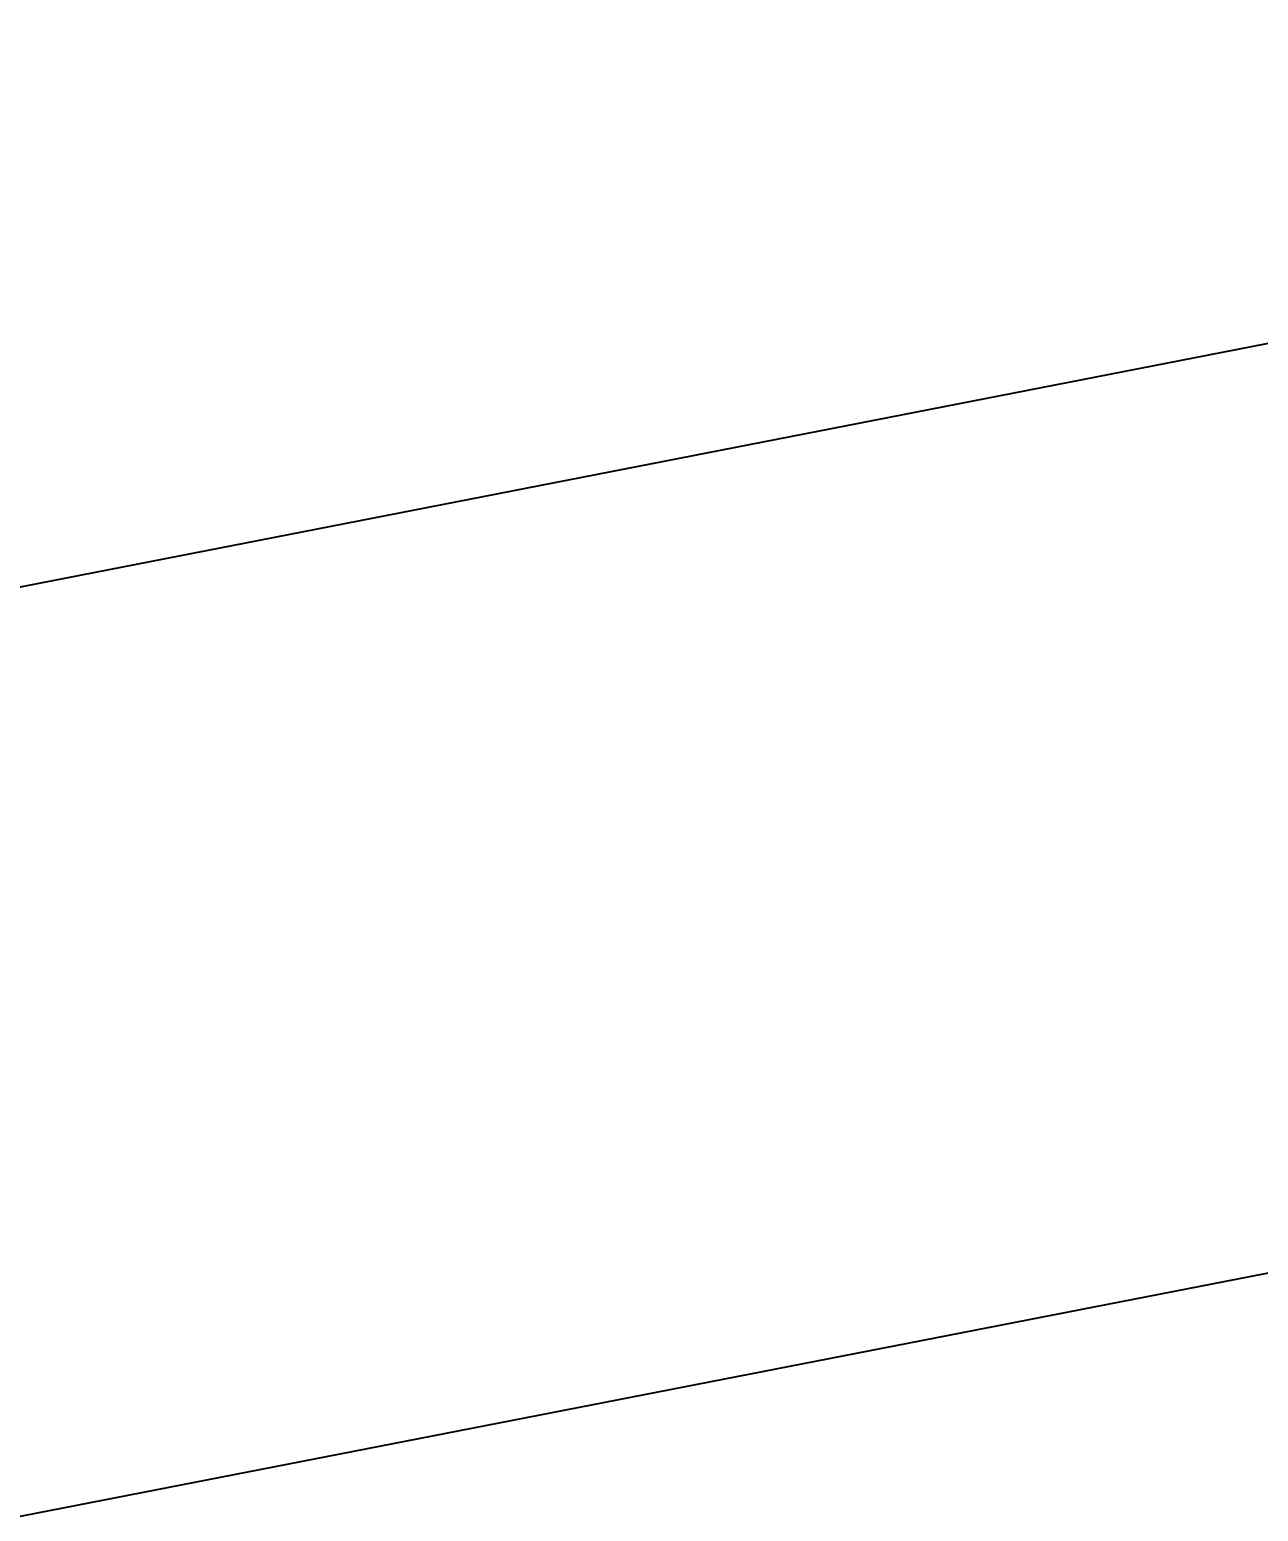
# Model space of a CAD drawing. Header units: millimetres. Extents: x -9318 to 9016603, y 0 to 838141.
# Drawn here: x 80957.4 to 81105, y 202735.7 to 202913.8 of the extents above; entities that cross this region are included whole.
import ezdxf
from ezdxf import colors
from ezdxf.entities.mleader import LeaderData, LeaderLine
from ezdxf.math import Vec2, Vec3

# ---------------------------------------------------------------- set-up
doc = ezdxf.new("R2010")
doc.units = ezdxf.units.MM
doc.styles.add('ISOCPEUR', font='isocpeur.ttf', dxfattribs={"width": 0.7})

# ---------------------------------------------------------------- blocks, each defined once
blk = doc.blocks.new('_DotSmall')
at = {"color": 8, "linetype": 'ByBlock', "const_width": 0.5}
blk.add_lwpolyline([(-0.0625, 0, 1), (0.0625, 0, 1)], format="xyb", close=True, dxfattribs=at)
blk = doc.blocks.new('A$Ceb335dd1')
at = {"color": 8, "ltscale": 150}
for p, q in [((939.2791940482715, 285.504461263452), (-1091.35518126074, -147.8189515062243)), ((971.6518559101502, 180.2719902239068), (-1082.215877477447, -257.5888136038055))]:
    blk.add_line(p, q, dxfattribs=at)
blk = doc.blocks.new('A$C99cbc27b')
at = {"color": 8, "ltscale": 100, "rotation": 359}
blk.add_blockref('A$Ceb335dd1', (-1224.726875122171, -6398.015814709244), dxfattribs=at)

msp = doc.modelspace()

# ---------------------------------------------------------------- linework, layer by layer
at = {"lineweight": 18, "ltscale": 100}
for centre, radius, start, end in [((78511.92725295515, 211909.8533069849), 9144.28346907419, 272.8206375216794, 356.2887310665424), ((78519.59467545024, 211891.8636797834), 9778.654617052323, 272.592547965165, 356.6353913737287)]:
    msp.add_arc(centre, radius, start, end, dxfattribs=at)

# ---------------------------------------------------------------- block references
at = {"ltscale": 100}
msp.add_blockref('A$C99cbc27b', (81402.03430695168, 209007.9568499502), dxfattribs=at)
at = {"ltscale": 100, "rotation": 359}
msp.add_blockref('A$Ceb335dd1', (80177.3061937401, 202609.9495312643), dxfattribs=at)

# ---------------------------------------------------------------- leaders
ml = msp.add_multileader_mtext('Standard')
ml.set_content('+13,200', color=8, style='ISOCPEUR')
ml.set_leader_properties(color=8, linetype='Continuous', lineweight=-1)
ml.set_arrow_properties(name='DOTSMALL')
ml.build(insert=Vec2(0, 0))
ml.multileader.update_dxf_attribs({"has_text_frame": 1, "text_left_attachment_type": 4, "text_right_attachment_type": 4, "dogleg_length": 100, "arrow_head_size": 180})
ctx = ml.context
ctx.base_point, ctx.char_height, ctx.arrow_head_size, ctx.landing_gap_size, ctx.plane_origin = Vec3(93068.62556947558, 826103.473130975), 250, 180, 50, Vec3(90907.41319940728, 825512.2275574898)
ctx.left_attachment, ctx.right_attachment = 4, 4
notes = []
notes.append((ctx, [(0, (0, 0, 0), (0, 0), (1, 0), 1, [])]))
ctx.mtext.insert, ctx.mtext.width, ctx.mtext.line_spacing_style, ctx.mtext.flow_direction = Vec3(93118.62556947558, 826436.8064643084), 852.6970314602484, 2, 5
ml = msp.add_multileader_mtext('Standard')
ml.set_content('+11,550', color=8, style='ISOCPEUR')
ml.set_leader_properties(color=8, linetype='Continuous', lineweight=-1)
ml.set_arrow_properties(name='DOTSMALL')
ml.build(insert=Vec2(0, 0))
ml.multileader.update_dxf_attribs({"has_text_frame": 1, "text_left_attachment_type": 4, "text_right_attachment_type": 4, "dogleg_length": 100, "arrow_head_size": 180})
ctx = ml.context
ctx.base_point, ctx.char_height, ctx.arrow_head_size, ctx.landing_gap_size, ctx.plane_origin = Vec3(88068.62556947558, 825358.473130975), 250, 180, 50, Vec3(85907.41319940728, 824767.2275574898)
ctx.left_attachment, ctx.right_attachment = 4, 4
notes.append((ctx, [(0, (0, 0, 0), (0, 0), (1, 0), 1, [])]))
ctx.mtext.insert, ctx.mtext.width, ctx.mtext.line_spacing_style, ctx.mtext.flow_direction = Vec3(88118.62556947558, 825691.8064643084), 852.6970314602484, 2, 5
ml = msp.add_multileader_mtext('Standard')
ml.set_content('+13,700', color=8, style='ISOCPEUR')
ml.set_leader_properties(color=8, linetype='Continuous', lineweight=-1)
ml.set_arrow_properties(name='DOTSMALL')
ml.build(insert=Vec2(0, 0))
ml.multileader.update_dxf_attribs({"has_text_frame": 1, "text_left_attachment_type": 4, "text_right_attachment_type": 4, "dogleg_length": 100, "arrow_head_size": 180})
ctx = ml.context
ctx.base_point, ctx.char_height, ctx.arrow_head_size, ctx.landing_gap_size, ctx.plane_origin = Vec3(118053.0701716996, 658154.3279681127), 250, 180, 50, Vec3(117803.7041394711, 657493.5059095523)
ctx.left_attachment, ctx.right_attachment = 4, 4
notes.append((ctx, [(0, (0, 0, 0), (0, 0), (1, 0), 1, [])]))
ctx.mtext.insert, ctx.mtext.width, ctx.mtext.line_spacing_style, ctx.mtext.flow_direction = Vec3(118103.0701716996, 658487.661301446), 852.6970314602484, 2, 5
ml = msp.add_multileader_mtext('Standard')
ml.set_content('+15,850', color=8, style='ISOCPEUR')
ml.set_leader_properties(color=8, linetype='Continuous', lineweight=-1)
ml.set_arrow_properties(name='DOTSMALL')
ml.build(insert=Vec2(0, 0))
ml.multileader.update_dxf_attribs({"has_text_frame": 1, "text_left_attachment_type": 4, "text_right_attachment_type": 4, "dogleg_length": 100, "arrow_head_size": 180})
ctx = ml.context
ctx.base_point, ctx.char_height, ctx.arrow_head_size, ctx.landing_gap_size, ctx.plane_origin = Vec3(116043.2934024676, 652621.2743915976), 250, 180, 50, Vec3(116522.4102328401, 649668.817626324)
ctx.left_attachment, ctx.right_attachment = 4, 4
notes.append((ctx, [(0, (0, 0, 0), (0, 0), (1, 0), 1, [])]))
ctx.mtext.insert, ctx.mtext.width, ctx.mtext.line_spacing_style, ctx.mtext.flow_direction = Vec3(116093.2934024676, 652954.607724931), 852.6970314602484, 2, 5
ml = msp.add_multileader_mtext('Standard')
ml.set_content('+9,800', color=8, style='ISOCPEUR')
ml.set_leader_properties(color=8, linetype='Continuous', lineweight=-1)
ml.set_arrow_properties(name='DOTSMALL')
ml.build(insert=Vec2(0, 0))
ml.multileader.update_dxf_attribs({"has_text_frame": 1, "text_left_attachment_type": 4, "text_right_attachment_type": 4, "dogleg_length": 100, "arrow_head_size": 180})
ctx = ml.context
ctx.base_point, ctx.char_height, ctx.arrow_head_size, ctx.landing_gap_size, ctx.plane_origin = Vec3(118053.0701716994, 538154.3279681127), 250, 180, 50, Vec3(117803.7041394708, 537493.5059095523)
ctx.left_attachment, ctx.right_attachment = 4, 4
notes.append((ctx, [(0, (0, 0, 0), (0, 0), (1, 0), 1, [])]))
ctx.mtext.insert, ctx.mtext.width, ctx.mtext.line_spacing_style, ctx.mtext.flow_direction = Vec3(118103.0701716994, 538487.661301446), 852.6970314602484, 2, 5
ml = msp.add_multileader_mtext('Standard')
ml.set_content('+11,750', color=8, style='ISOCPEUR')
ml.set_leader_properties(color=8, linetype='Continuous', lineweight=-1)
ml.set_arrow_properties(name='DOTSMALL')
ml.build(insert=Vec2(0, 0))
ml.multileader.update_dxf_attribs({"has_text_frame": 1, "text_left_attachment_type": 4, "text_right_attachment_type": 4, "dogleg_length": 100, "arrow_head_size": 180})
ctx = ml.context
ctx.base_point, ctx.char_height, ctx.arrow_head_size, ctx.landing_gap_size, ctx.plane_origin = Vec3(116043.2934024674, 532621.2743915976), 250, 180, 50, Vec3(116522.4102328399, 529668.817626324)
ctx.left_attachment, ctx.right_attachment = 4, 4
notes.append((ctx, [(0, (0, 0, 0), (0, 0), (1, 0), 1, [])]))
ctx.mtext.insert, ctx.mtext.width, ctx.mtext.line_spacing_style, ctx.mtext.flow_direction = Vec3(116093.2934024674, 532954.607724931), 852.6970314602484, 2, 5
ml = msp.add_multileader_mtext('Standard')
ml.set_content('+7,850', color=8, style='ISOCPEUR')
ml.set_leader_properties(color=8, linetype='Continuous', lineweight=-1)
ml.set_arrow_properties(name='DOTSMALL')
ml.build(insert=Vec2(0, 0))
ml.multileader.update_dxf_attribs({"has_text_frame": 1, "text_left_attachment_type": 4, "text_right_attachment_type": 4, "dogleg_length": 100, "arrow_head_size": 180})
ctx = ml.context
ctx.base_point, ctx.char_height, ctx.arrow_head_size, ctx.landing_gap_size, ctx.plane_origin = Vec3(82569.71048905759, 434646.780656813), 250, 180, 50, Vec3(82488.31703920837, 433379.2164646827)
ctx.left_attachment, ctx.right_attachment = 4, 4
notes.append((ctx, [(0, (0, 0, 0), (0, 0), (1, 0), 1, [])]))
ctx.mtext.insert, ctx.mtext.width, ctx.mtext.line_spacing_style, ctx.mtext.flow_direction = Vec3(82619.71048905759, 434980.1139901463), 595.567755797904, 2, 5
for ctx, leaders in notes:
    for number, flags, end, landing, length, lines in leaders:
        leader = LeaderData()
        leader.index, (leader.has_last_leader_line, leader.has_dogleg_vector, leader.attachment_direction) = number, flags
        leader.last_leader_point, leader.dogleg_vector, leader.dogleg_length = Vec3(end), Vec3(landing), length
        for number, points, colour, breaks in lines:
            line = LeaderLine()
            line.index, line.vertices, line.color, line.breaks = number, Vec3.list(points), colors.encode_raw_color(colour), breaks
            leader.lines.append(line)
        ctx.leaders.append(leader)

doc.saveas('drawing.dxf')
